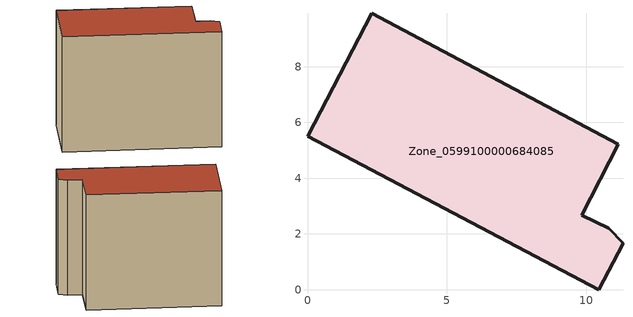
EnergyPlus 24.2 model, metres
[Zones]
Zone_0599100000684085
 floor ground (C_G): 11.32,1.66 10.44,0 0,5.51 2.3,9.91 11.15,5.22 9.84,2.66 10.81,2.19 z0
 wall outside (C_F): 2.3,9.91 0,5.51 10.44,0 11.32,1.66 10.81,2.19 9.84,2.66 11.15,5.22 2.3,9.91 z0:9.21
 roof outside (C_R): 10.44,0 11.32,1.66 10.81,2.19 9.84,2.66 11.15,5.22 2.3,9.91 0,5.51 z9.21
[BUILDING]
Pand.0599100000684085: North Axis=0; Terrain=City; Loads Convergence Tolerance Value=0.04; Temperature Convergence Tolerance Value=0.4; Solar Distribution=FullExterior; Maximum Number of Warmup Days=25; Minimum Number of Warmup Days=1
[Site:Location]
Rotterdam.The.Hague.AP_ZH_NLD Design_Conditions: Latitude=51.96; Longitude=4.45; Time Zone=1; Elevation=-4.5
[SITE:GROUNDTEMPERATURE:BUILDINGSURFACE]
18, 18, 18, 18, 18, 18, 18, 18, 18, 18, 18, 18
[MATERIAL] Thermal Absorptance=0.9; Solar Absorptance=0.7; Visible Absorptance=0.7
Name | Roughness | Thickness | Conductivity | Density | Specific Heat
G.TI.1946 | MediumSmooth | 0.15 | 1 | 540 | 1210
F.TI.1946 | Rough | 0.3 | 0.857143 | 1920 | 840
R.TI.1946 | MediumRough | 0.2 | 0.1 | 1500 | 1000
[CONSTRUCTION]
C_G: G.TI.1946
C_F: F.TI.1946
C_R: R.TI.1946
[ZONE]
Zone_0599100000684085: Type=1; Multiplier=1; Ceiling Height=Autocalculate; Volume=Autocalculate; Floor Area=autocalculate; Part of Total Floor Area=Yes
[ZONEINFILTRATION:DESIGNFLOWRATE]
Infil_Zone_0599100000684085: Zone or ZoneList or Space or SpaceList=Zone_0599100000684085; Schedule=AlwaysOn; Design Flow Rate Calculation Method=Flow/Area; Flow Rate per Floor Area=0.003; Constant Term Coefficient=1; Temperature Term Coefficient=0; Velocity Term Coefficient=0; Velocity Squared Term Coefficient=0
[HVACTEMPLATE:ZONE:IDEALLOADSAIRSYSTEM]
Zone_0599100000684085: Maximum Heating Supply Air Temperature=50; Minimum Cooling Supply Air Temperature=13; Maximum Heating Supply Air Humidity Ratio=0.0156; Minimum Cooling Supply Air Humidity Ratio=0.0077; Heating Limit=NoLimit; Cooling Limit=NoLimit; Dehumidification Control Type=ConstantSensibleHeatRatio; Cooling Sensible Heat Ratio=0.7; Dehumidification Setpoint=60; Humidification Control Type=None; Humidification Setpoint=30; Outdoor Air Method=None; Outdoor Air Flow Rate per Person=0.00944; Outdoor Air Flow Rate per Zone Floor Area=0; Outdoor Air Flow Rate per Zone=0; Demand Controlled Ventilation Type=None; Outdoor Air Economizer Type=NoEconomizer; Heat Recovery Type=None; Sensible Heat Recovery Effectiveness=0.7; Latent Heat Recovery Effectiveness=0.65
[ZONECONTROL:THERMOSTAT]
ThermostatControl_Zone_0599100000684085: Zone or ZoneList=Zone_0599100000684085; Control Type Schedule=DualSetpointControlType; Control 1=Thermostat_Zone_0599100000684085; Temperature Difference Between Cutout And Setpoint=0
[THERMOSTATSETPOINT:DUALSETPOINT]
Thermostat_Zone_0599100000684085: Heating Setpoint Temperature Schedule=HeatingSetpoint_Zone_0599100000684085; Cooling Setpoint Temperature Schedule=CoolingSetpoint_Zone_0599100000684085
[SCHEDULE:COMPACT]
HeatingSetpoint_Zone_0599100000684085: Through: 12/31, For: AllDays, Until: 24:00, 21
CoolingSetpoint_Zone_0599100000684085: Through: 12/31, For: AllDays, Until: 24:00, 24
DualSetpointControlType: Through: 12/31, For: AllDays, Until: 24:00, 4
AlwaysOn: Through: 12/31, For: AllDays, Until: 24:00, 1
